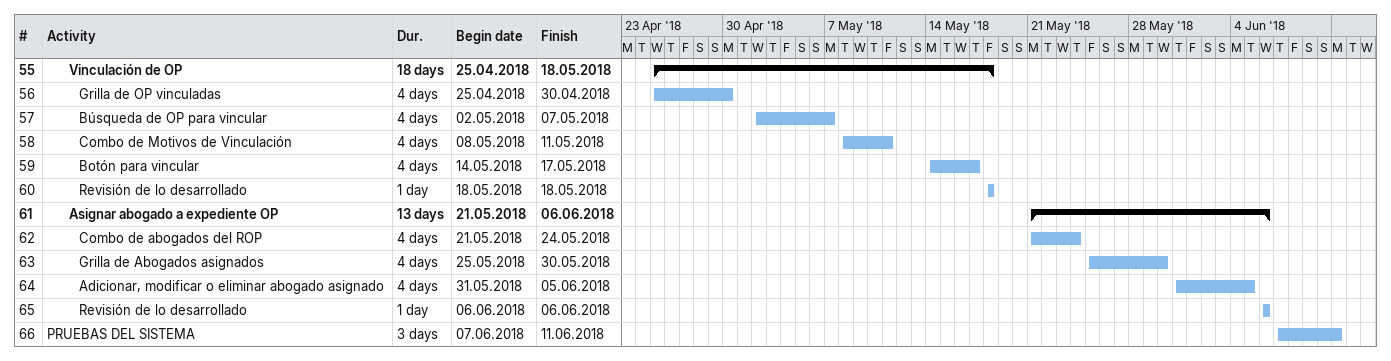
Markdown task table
| ID | Level | Task | Duration | Start | Finish |
|---|---|---|---|---|---|
| 55 | 3 | **Vinculación de OP** | 18d | 2018-04-25 | 2018-05-18 |
| 56 | 4 | Grilla de OP vinculadas | 4d | 2018-04-25 | 2018-04-30 |
| 57 | 4 | Búsqueda de OP para vincular | 4d | 2018-05-02 | 2018-05-07 |
| 58 | 4 | Combo de Motivos de Vinculación | 4d | 2018-05-08 | 2018-05-11 |
| 59 | 4 | Botón para vincular | 4d | 2018-05-14 | 2018-05-17 |
| 60 | 4 | Revisión de lo desarrollado | 1d | 2018-05-18 | 2018-05-18 |
| 61 | 3 | **Asignar abogado a expediente OP** | 13d | 2018-05-21 | 2018-06-06 |
| 62 | 4 | Combo de abogados del ROP | 4d | 2018-05-21 | 2018-05-24 |
| 63 | 4 | Grilla de Abogados asignados | 4d | 2018-05-25 | 2018-05-30 |
| 64 | 4 | Adicionar, modificar o eliminar abogado asignado | 4d | 2018-05-31 | 2018-06-05 |
| 65 | 4 | Revisión de lo desarrollado | 1d | 2018-06-06 | 2018-06-06 |
| 66 | 1 | PRUEBAS DEL SISTEMA | 3d | 2018-06-07 | 2018-06-11 |
